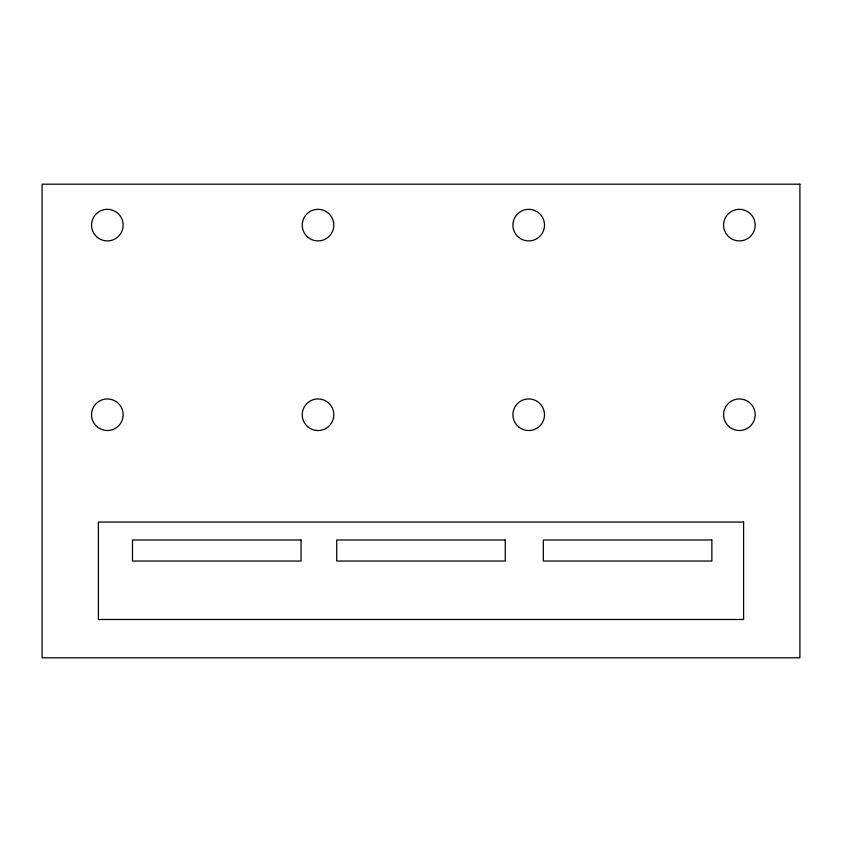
<?xml version="1.0" encoding="UTF-8"?>
<svg xmlns="http://www.w3.org/2000/svg" width="842" height="842" viewBox="0 0 842 842"><rect width="100%" height="100%" fill="white"/><g stroke="black" fill="none" stroke-linecap="round" stroke-linejoin="round"><path stroke-width="1.26" d="M799.9 184.188L42.1 184.188L42.1 657.812L799.9 657.812L799.9 184.188M743.602 522.051L98.398 522.051L98.398 619.491L743.602 619.491L743.602 522.051M301.036 539.985L132.489 539.985L132.489 561.046L301.036 561.046L301.036 539.985M505.274 539.985L336.726 539.985L336.726 561.046L505.274 561.046L505.274 539.985M711.858 539.985L543.311 539.985L543.311 561.046L711.858 561.046L711.858 539.985M97.388 237.391A15.798 15.798 0 0 0 122.953 227.603A15.798 15.798 0 0 0 101.693 210.363A15.798 15.798 0 0 0 97.388 237.391M97.388 427.01A15.798 15.798 0 0 0 122.953 417.211A15.798 15.798 0 0 0 101.693 399.982A15.798 15.798 0 0 0 97.388 427.01M308.077 427.01A15.798 15.798 0 0 0 333.632 417.211A15.798 15.798 0 0 0 312.371 399.982A15.798 15.798 0 0 0 308.077 427.01M308.077 237.391A15.798 15.798 0 0 0 333.632 227.603A15.798 15.798 0 0 0 312.371 210.363A15.798 15.798 0 0 0 308.077 237.391M729.435 237.391A15.798 15.798 0 0 0 754.99 227.603A15.798 15.798 0 0 0 733.729 210.363A15.798 15.798 0 0 0 729.435 237.391M518.756 237.391A15.798 15.798 0 0 0 544.311 227.603A15.798 15.798 0 0 0 523.05 210.363A15.798 15.798 0 0 0 518.756 237.391M729.435 427.01A15.798 15.798 0 0 0 754.99 417.211A15.798 15.798 0 0 0 733.729 399.982A15.798 15.798 0 0 0 729.435 427.01M518.756 427.01A15.798 15.798 0 0 0 544.311 417.211A15.798 15.798 0 0 0 523.05 399.982A15.798 15.798 0 0 0 518.756 427.01"/></g></svg>
